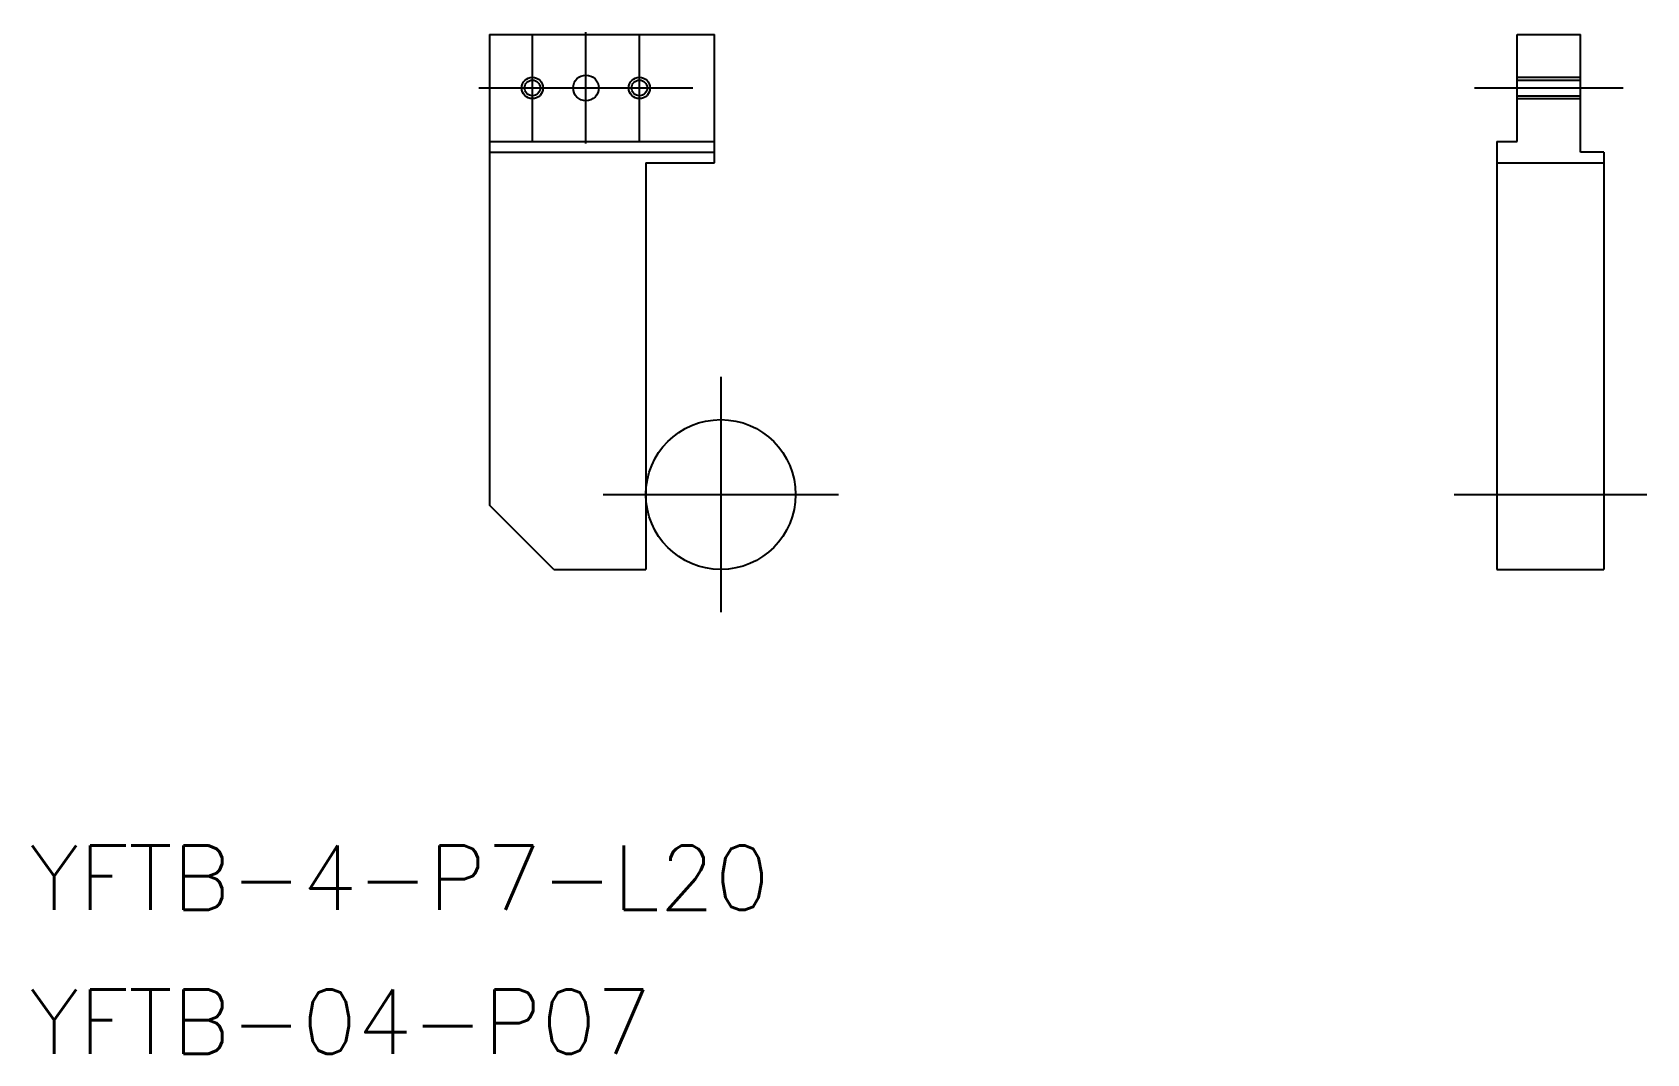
# Model space of a CAD drawing. Extents: x -32.2 to 43.3, y -26.1 to 21.6.
import ezdxf

# ---------------------------------------------------------------- set-up
doc = ezdxf.new("R2010")
doc.units = 0
for name, pattern in [('CENTER', [50.8, 31.75, -6.35, 6.35, -6.35]), ('DASHED', [19.05, 12.7, -6.35]), ('PHANTOM', [63.5, 31.75, -6.35, 6.35, -6.35, 6.35, -6.35])]:
    doc.linetypes.add(name, pattern=pattern)
doc.layers.get('0').update_dxf_attribs({"linetype": 'CONTINUOUS'})
doc.layers.add('CENTER', color=1, linetype='CENTER')
doc.styles.get("Standard").update_dxf_attribs({"font": 'txt.shx', "height": 3, "bigfont": 'bigfont.shx'})

msp = doc.modelspace()

# ---------------------------------------------------------------- linework, layer by layer
at = {"color": 7, "linetype": 'CONTINUOUS'}
for p, q in [((-10.8, 21.5), (-10.8, -0.5)), ((-10.8, 21.5), (-0.3, 21.5)), ((-0.3, 15.5), (-0.3, 21.5)), ((37.223, 16.5), (37.223, 21.5)), ((37.223, 21.5), (40.173, 21.5)), ((40.173, 16), (40.173, 21.5)), ((-10.8, 16.5), (-0.3, 16.5)), ((36.273, 16.5), (36.273, -3.5)), ((36.273, 16.5), (37.223, 16.5)), ((41.273, 16), (40.173, 16)), ((41.273, 16), (41.273, -3.5)), ((-3.5, 15.5), (-3.5, -3.5)), ((-3.5, 15.5), (-0.3, 15.5)), ((36.273, 15.5), (41.273, 15.5)), ((-7.8, -3.5), (-10.8, -0.5)), ((-7.8, -3.5), (-3.5, -3.5)), ((36.273, -3.5), (41.273, -3.5))]:
    msp.add_line(p, q, dxfattribs=at)
at = {"color": 3, "linetype": 'DASHED'}
for p, q in [((37.223, 19.5), (40.173, 19.5)), ((37.223, 19.364), (40.173, 19.364)), ((37.223, 18.635), (40.173, 18.635)), ((37.223, 18.5), (40.173, 18.5)), ((-10.8, 16), (-0.3, 16))]:
    msp.add_line(p, q, dxfattribs=at)
at = {"color": 3, "linetype": 'CONTINUOUS'}
for centre in [(-8.8, 19), (-3.8, 19)]:
    msp.add_circle(centre, 0.5, dxfattribs=at)
at = {"color": 7, "linetype": 'CONTINUOUS'}
for centre, radius in [((-8.8, 19), 0.364), ((-6.3, 19), 0.6), ((-3.8, 19), 0.364)]:
    msp.add_circle(centre, radius, dxfattribs=at)
at = {"color": 3, "linetype": 'PHANTOM'}
msp.add_circle((0, 0), 3.5, dxfattribs=at)
at = {"layer": 'CENTER', "color": 1, "linetype": 'CENTER'}
for p, q in [((-8.8, 16.5), (-8.8, 21.5)), ((-6.3, 16.4), (-6.3, 21.6)), ((-3.8, 16.5), (-3.8, 21.5)), ((-11.3, 19), (-1.3, 19)), ((-5.9, 19), (-4.7, 19)), ((35.223, 19), (42.173, 19)), ((0, 5.5), (0, -5.5)), ((-5.5, 0), (5.5, 0)), ((34.273, 0), (43.273, 0))]:
    msp.add_line(p, q, dxfattribs=at)

# ---------------------------------------------------------------- texts
at = {"color": 7, "linetype": 'CONTINUOUS'}
for s, p in [('YFTB-4-P7-L20', (-32.303, -19.409)), ('YFTB-04-P07', (-32.303, -26.132))]:
    msp.add_text(s, height=3, dxfattribs=at).set_placement(p)

doc.saveas('drawing.dxf')
